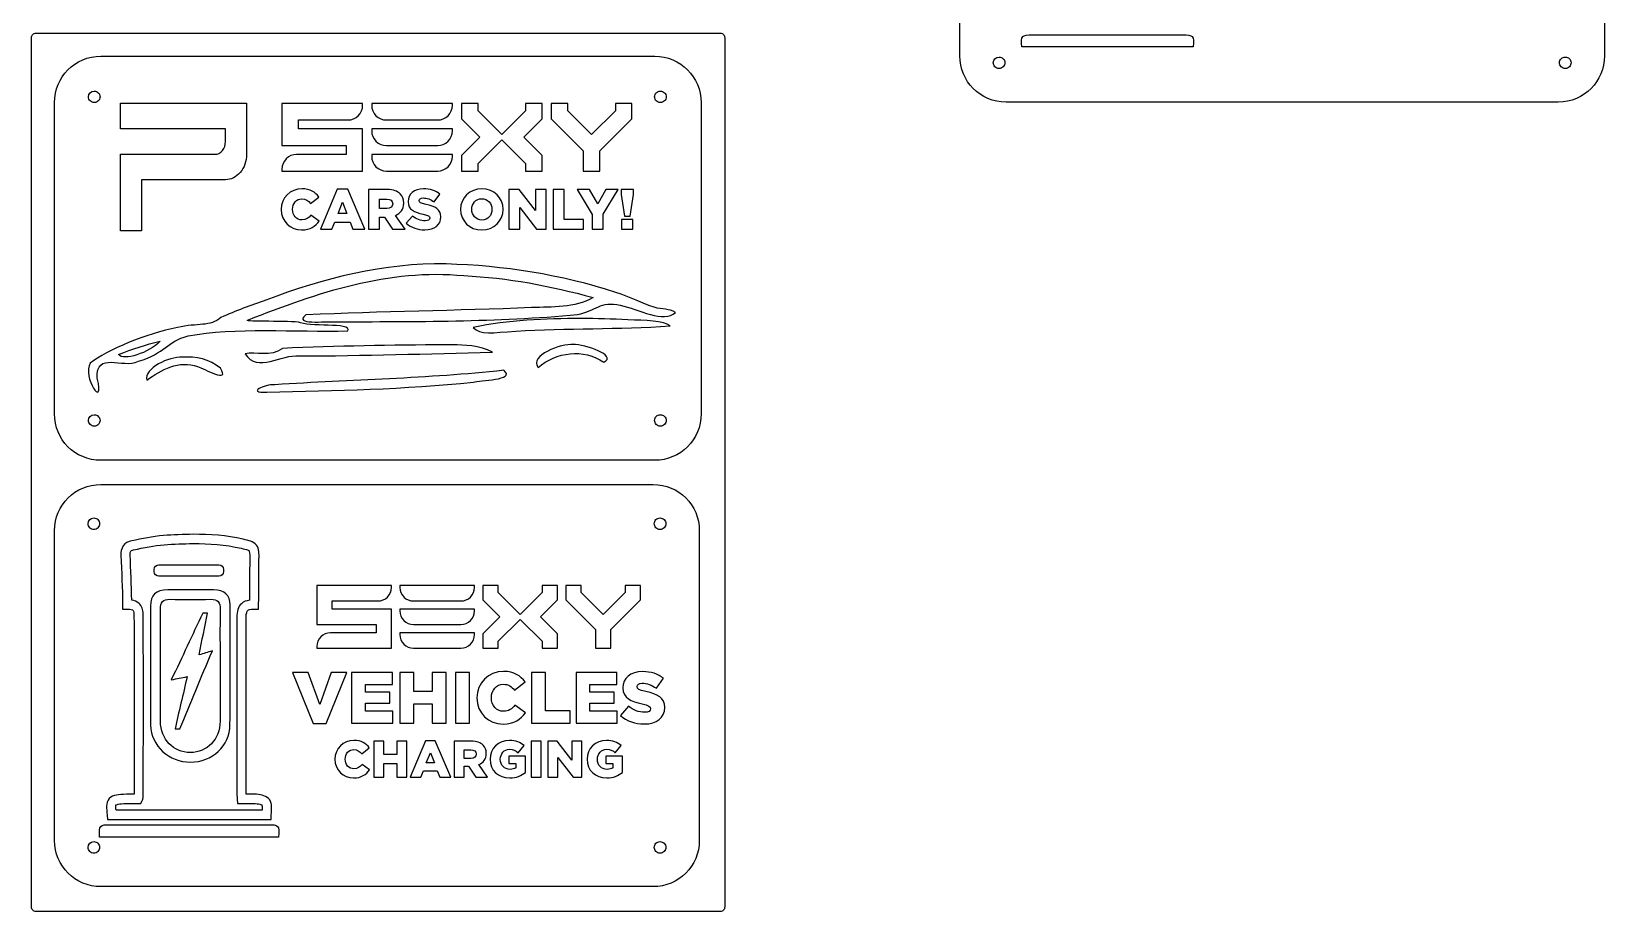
# Model space of a CAD drawing. Extents: x 0 to 681, y 0 to 715.
# Drawn here: x 0 to 681, y 0 to 381 of the extents above; entities that cross this region are included whole.
import ezdxf

# ---------------------------------------------------------------- set-up
doc = ezdxf.new("R2010")
doc.units = 0
doc.layers.add('Ebene_1', color=7, linetype='CONTINUOUS')

msp = doc.modelspace()

# ---------------------------------------------------------------- linework, layer by layer
at = {"layer": 'Ebene_1', "color": 7}
for points in [[(401.716, 370.1733), (401.716, 504.17333)], [(680.716, 504.17333), (680.716, 370.1733)], [(29.99998, 370.00015), (269.71063, 370.00015)], [(9.94051, 215.29618), (9.94051, 349.90873)], [(83.956718, 333.123144), (83.956718, 338.641586), (38.536612, 338.641586), (38.536612, 349.678472), (93.040736, 349.678472), (93.040736, 327.604701)], [(108.385588, 349.586755), (108.385588, 331.397143), (136.133051, 331.397143), (136.133051, 327.496351), (114.751772, 327.496351)], [(143.31465, 348.775322), (143.31465, 349.586755), (108.385588, 349.586755)], [(182.159618, 348.775336), (182.159618, 349.586769), (147.232469, 349.586755)], [(147.232469, 349.586755), (147.232469, 348.775322)], [(289.77011, 349.90873), (289.77011, 215.29618)], [(660.71596, 350.1733), (421.716, 350.1733)], [(108.385588, 321.163374), (108.385588, 320.351941), (109.201003, 320.351941), (143.31465, 320.351941), (143.31465, 338.541553), (115.567187, 338.541553), (115.567187, 342.440233), (136.948466, 342.440233)], [(149.067153, 344.282861), (149.071502, 344.278641), (149.075851, 344.274422)], [(153.596729, 342.440247), (175.795554, 342.440247)], [(147.232469, 338.541553), (147.232469, 337.73012)], [(182.159618, 337.730076), (182.159618, 338.541509), (147.232469, 338.541553)], [(38.536612, 294.494034), (38.536612, 327.604701), (79.4147, 327.604701)], [(147.232469, 327.496351), (147.232469, 326.684919)], [(182.159618, 326.684874), (182.159618, 327.496307), (147.232469, 327.496351)], [(149.067153, 333.237658), (149.071502, 333.233438), (149.075851, 333.231275)], [(153.596729, 331.397099), (175.795554, 331.397099)], [(149.067153, 322.192456), (149.071502, 322.190292), (149.075851, 322.186073)], [(153.596729, 320.351897), (175.795554, 320.351897)], [(83.956718, 316.567805), (47.620639, 316.567805), (47.620639, 294.494034), (38.536612, 294.494034)], [(120.80784, 306.32458), (124.38344, 309.09199)], [(153.98087, 312.32473), (145.87455, 312.32473), (145.87453, 295.18143)], [(150.62567, 304.09593), (150.62567, 308.21032), (153.73595, 308.21032)], [(161.08309, 306.42252), (161.08309, 306.47152)], [(162.9872, 307.13278), (162.9872, 307.08378)], [(167.78732, 307.52461), (167.78732, 307.57361)], [(174.30176, 306.98584), (176.67733, 310.34102)], [(108.07283, 303.75309), (108.07283, 303.70409)], [(112.97091, 303.75307), (112.97091, 303.80207)], [(124.50589, 298.70804), (120.93029, 301.25505)], [(145.87453, 295.18143), (150.62567, 295.18143), (150.62567, 300.37339), (152.65837, 300.37339), (152.70737, 300.37339), (156.16052, 295.18143), (161.64637, 295.18143), (157.55647, 301.15708)], [(153.76044, 304.09591), (150.62567, 304.09593)], [(156.30744, 306.17762), (156.30744, 306.12862)], [(164.82398, 300.88769), (162.17902, 297.72843)], [(172.34253, 300.05504), (172.34253, 300.00604)], [(177.14265, 300.47135), (177.14265, 300.52035)], [(185.65765, 303.75309), (185.65765, 303.70409)], [(190.53126, 303.75307), (190.53126, 303.80207)], [(199.27434, 303.75309), (199.27434, 303.70409)], [(204.12342, 303.75307), (204.12342, 303.80207)], [(269.71063, 195.20476), (29.99998, 195.20476)], [(30, 184.76233), (269, 184.76233)], [(10, 30.7623), (10, 164.76233)], [(289, 164.76233), (289, 30.7623)], [(69.988958, 163.17728), (69.988933, 163.17665)], [(55.15, 150.032), (81.150002, 150.032)], [(53.15, 147.032), (53.15, 148.032)], [(81.150002, 145.032), (55.15, 145.032)], [(83.150002, 148.032), (83.150002, 147.032)], [(123.517738, 140.975832), (123.517738, 124.163332), (149.164528, 124.163332), (149.164528, 120.557864), (129.401958, 120.557864)], [(155.802431, 140.225832), (155.802431, 140.975832), (123.517738, 140.975832)], [(191.706569, 140.225845), (191.706569, 140.975845), (159.423644, 140.975832)], [(159.423644, 140.975832), (159.423644, 140.225832)], [(39.435087, 132.75836), (39.459777, 130.78366), (41.434959, 130.78366)], [(96.30248, 130.78398), (98.29364, 130.77798), (98.30864, 132.76962)], [(123.517738, 114.704348), (123.517738, 113.954348), (124.27142, 113.954348), (155.802431, 113.954348), (155.802431, 130.766848), (130.155641, 130.766848), (130.155641, 134.370364), (149.918211, 134.370364)], [(159.423644, 130.766848), (159.423644, 130.016848)], [(191.706569, 130.016807), (191.706569, 130.766807), (159.423644, 130.766848)], [(161.11943, 136.073489), (161.12345, 136.069589), (161.127469, 136.065689)], [(165.306086, 134.370377), (185.824308, 134.370377)], [(48.353881, 128.65636), (48.353881, 128.69416), (48.351881, 128.73196)], [(88.844185, 127.36146), (88.842185, 127.31446), (88.842185, 127.26746)], [(161.11943, 125.864504), (161.12345, 125.860604), (161.127469, 125.858604)], [(165.306086, 124.163291), (185.824308, 124.163291)], [(159.423644, 120.557864), (159.423644, 119.807864)], [(191.706569, 119.807823), (191.706569, 120.557823), (159.423644, 120.557864)], [(161.11943, 115.65552), (161.12345, 115.65352), (161.127469, 115.64962)], [(165.306086, 113.954307), (185.824308, 113.954307)], [(209.05, 95.75845), (213.6217, 99.29678)], [(255.9462, 96.79173), (255.9462, 96.72913)], [(262.0834, 97.29276), (262.0834, 97.35536)], [(270.4126, 96.60385), (273.45, 100.89369)], [(192.7674, 92.47062), (192.7674, 92.40802)], [(199.0299, 92.47064), (199.0299, 92.53324)], [(213.7782, 86.02022), (209.2066, 89.27674)], [(258.2946, 88.80705), (254.9128, 84.76771)], [(267.9076, 87.74239), (267.9076, 87.67979)], [(274.0449, 88.27473), (274.0449, 88.33733)], [(142.9249, 68.25177), (146.1849, 70.77497)], [(190.3102, 73.72242), (182.9192, 73.72242), (182.9189, 58.09194)], [(187.2508, 66.21977), (187.2508, 69.97107), (190.0866, 69.97107)], [(192.4311, 68.11775), (192.4311, 68.07305)], [(196.7856, 68.34104), (196.7856, 68.38574)], [(210.6462, 68.69835), (213.1917, 71.75745)], [(252.6443, 68.69835), (255.1898, 71.75745)], [(131.3137, 65.9072), (131.3137, 65.8625)], [(135.7795, 65.90716), (135.7795, 65.95186)], [(146.2966, 61.30734), (143.0365, 63.62958)], [(182.9189, 58.09194), (187.2508, 58.09194), (187.2508, 62.82573), (189.1041, 62.82573), (189.1491, 62.82573), (192.2975, 58.09194), (197.2992, 58.09194), (193.5702, 63.54026)], [(190.1089, 66.21973), (187.2508, 66.21977)], [(198.4321, 65.9072), (198.4321, 65.8625)], [(202.8756, 65.84017), (202.8756, 65.88487)], [(213.7276, 60.19088), (213.7276, 67.22458), (206.5376, 67.22458), (206.5376, 64.05384), (209.619, 64.05384), (209.619, 62.15585)], [(240.4302, 65.9072), (240.4302, 65.8625)], [(244.8737, 65.84017), (244.8737, 65.88487)], [(255.7257, 60.19088), (255.7257, 67.22458), (248.5357, 67.22458), (248.5357, 64.05384), (251.6171, 64.05384), (251.6171, 62.15585)], [(44.384178, 50.78345), (41.170635, 50.78345), (41.102855, 50.77945)], [(46.059177, 46.7347), (47.266071, 46.7347), (47.828613, 47.80217)], [(88.871715, 51.85712), (88.871715, 51.85663)], [(89.051321, 48.6639), (89.163637, 46.7836), (94.04737, 46.7836), (94.14317, 46.7836), (96.81742, 46.7836)], [(97.31423, 50.76057), (97.16222, 50.78377), (94.14328, 50.78377), (94.04748, 50.78377), (92.934503, 50.78377)], [(32.706394, 41.71103), (32.854533, 39.87189), (103.65708, 39.87189), (103.76843, 41.75412)], [(99.80247, 43.87118), (36.596692, 43.87118)], [(41.104278, 46.7623), (41.104278, 46.7352), (43.10415, 46.7347)], [(269, 10.7623), (30, 10.7623)]]:
    msp.add_lwpolyline(points, dxfattribs=at)
at = {"layer": 'Ebene_1', "color": 1}
for points in [[(0, 1.916358), (0, 378.083641)], [(1.916359, 380), (298.083641, 380)], [(300, 378.083641), (300, 1.916359)], [(298.083641, 0), (1.916359, 0)]]:
    msp.add_lwpolyline(points, dxfattribs=at)
msp.add_lwpolyline([(1.916358, 380)], close=True, dxfattribs=at)
at = {"layer": 'Ebene_1', "color": 7}
for points in [[(29.99998, 370.00015)], [(428.508634, 374.115645)], [(186.079351, 349.586755), (186.079351, 342.915681), (191.867938, 337.155356), (194.065743, 334.968292), (186.079351, 327.020902), (186.079351, 320.351941), (186.894766, 320.351941), (193.258819, 320.351941), (193.258819, 323.587105), (203.542822, 333.820876), (213.826814, 323.587105), (213.826814, 320.351941), (214.642229, 320.351941), (221.006293, 320.351941), (221.006293, 327.020902), (213.01565, 334.972518), (214.939519, 336.918688), (214.979855, 336.918688), (221.006283, 342.915681), (221.006283, 349.586755), (213.826804, 349.586755), (213.826804, 346.349478), (203.542811, 336.115708), (193.258808, 346.349478), (193.258808, 349.586755)], [(224.926222, 349.586755), (224.926222, 342.915681), (238.798899, 329.110763), (238.798899, 320.351941), (239.614314, 320.351941), (245.978378, 320.351941), (245.978378, 329.110763), (259.853164, 342.915681), (259.853164, 349.586755), (252.673696, 349.586755), (252.673696, 346.349478), (242.389693, 336.115708), (232.105701, 346.349478), (232.105701, 349.586755)], [(125.03511, 295.18143), (130.03115, 295.18143), (131.25567, 298.24273), (137.86808, 298.24273), (139.11709, 295.18143), (144.2111, 295.18143), (136.91296, 312.44716), (132.33325, 312.44716)], [(132.65163, 301.94078), (134.58637, 306.81437), (136.49662, 301.94078)], [(206.57437, 295.18143), (211.27653, 295.18143), (211.27653, 304.58574), (218.59916, 295.18143), (222.76253, 295.18143), (222.76253, 312.32471), (218.06037, 312.32471), (218.06037, 303.26326), (211.00714, 312.32471), (206.57437, 312.32471)], [(225.80316, 295.18143), (238.85655, 295.18143), (238.85655, 299.34479), (230.5543, 299.34479), (230.5543, 312.32471), (225.80316, 312.32471)], [(242.61276, 295.18143), (247.38839, 295.18143), (247.38839, 301.67138), (253.90283, 312.32471), (248.58842, 312.32471), (245.03731, 306.07965), (241.51069, 312.32471), (236.09831, 312.32471), (242.61276, 301.59791)], [(256.58835, 300.76524), (259.03739, 300.76524), (260.45784, 310.24302), (260.45784, 312.32471), (255.16791, 312.32471), (255.16791, 310.24302)], [(116.91387, 294.83856)], [(170.21187, 294.88754)], [(194.86605, 294.83856)], [(194.91505, 299.12438)], [(255.38832, 295.18143), (260.23742, 295.18143), (260.23742, 299.34479), (255.38832, 299.34479)], [(179.39882, 280.14894)], [(237.72801, 256.57107)], [(55.6742, 246.69734)], [(179.38949, 245.17966)], [(234.41146, 245.31367)], [(65.25441, 239.78397)], [(204.40522, 234.14774)], [(30, 184.76233)], [(70.006756, 159.17687)], [(55.15, 150.032)], [(68.900964, 139.176841)], [(195.329551, 140.975832), (195.329551, 134.809817), (200.679903, 129.485598), (202.711318, 127.464114), (195.329551, 120.118411), (195.329551, 113.954348), (196.083234, 113.954348), (201.965484, 113.954348), (201.965484, 116.944582), (211.470918, 126.403567), (220.976342, 116.944582), (220.976342, 113.954348), (221.730024, 113.954348), (227.612285, 113.954348), (227.612285, 120.118411), (220.226588, 127.46802), (222.004807, 129.266848), (222.042089, 129.266848), (227.612275, 134.809817), (227.612275, 140.975832), (220.976332, 140.975832), (220.976332, 137.983645), (211.470908, 128.524661), (201.965474, 137.983645), (201.965474, 140.975832)], [(231.235448, 140.975832), (231.235448, 134.809817), (244.057868, 122.050051), (244.057868, 113.954348), (244.811551, 113.954348), (250.693811, 113.954348), (250.693811, 122.050051), (263.518181, 134.809817), (263.518181, 140.975832), (256.882248, 140.975832), (256.882248, 137.983645), (247.376815, 128.524661), (237.871391, 137.983645), (237.871391, 140.975832)], [(59.931963, 135.067005)], [(121.8872, 81.35463), (127.5235, 81.35463), (136.4163, 103.43008), (129.7467, 103.43008), (124.768, 89.55855), (119.7892, 103.43008), (112.9944, 103.43008)], [(138.5382, 81.51119), (156.3238, 81.51119), (156.3238, 86.67779), (144.5502, 86.67779), (144.5502, 90.1535), (155.0713, 90.1535), (155.0713, 94.94434), (144.5502, 94.94434), (144.5502, 98.26348), (156.1673, 98.26348), (156.1673, 103.43008), (138.5382, 103.43008)], [(159.4541, 81.51119), (165.5288, 81.51119), (165.5288, 89.84037), (173.3256, 89.84037), (173.3256, 81.51119), (179.4003, 81.51119), (179.4003, 103.43008), (173.3256, 103.43008), (173.3256, 95.22615), (165.5288, 95.22615), (165.5288, 103.43008), (159.4541, 103.43008)], [(183.4308, 81.51119), (189.5368, 81.51119), (189.5368, 103.43008), (183.4308, 103.43008)], [(216.3918, 81.51119), (233.0815, 81.51119), (233.0815, 86.83435), (222.4665, 86.83435), (222.4665, 103.43008), (216.3918, 103.43008)], [(235.6565, 81.51119), (253.4421, 81.51119), (253.4421, 86.67779), (241.6685, 86.67779), (241.6685, 90.1535), (252.1896, 90.1535), (252.1896, 94.94434), (241.6685, 94.94434), (241.6685, 98.26348), (253.2856, 98.26348), (253.2856, 103.43008), (235.6565, 103.43008)], [(62.149999, 79.031911)], [(204.0713, 81.07282)], [(265.1834, 81.13544)], [(148.1604, 58.09194), (152.4922, 58.09194), (152.4922, 64.03151), (158.0522, 64.03151), (158.0522, 58.09194), (162.3841, 58.09194), (162.3841, 73.72238), (158.0522, 73.72238), (158.0522, 67.87213), (152.4922, 67.87213), (152.4922, 73.72238), (148.1604, 73.72238)], [(163.9185, 58.09194), (168.4737, 58.09194), (169.5901, 60.88309), (175.619, 60.88309), (176.7578, 58.09194), (181.4023, 58.09194), (174.7482, 73.83403), (170.5726, 73.83403)], [(170.8629, 64.2548), (172.6269, 68.69831), (174.3686, 64.2548)], [(216.2404, 58.09194), (220.5945, 58.09194), (220.5945, 73.72238), (216.2404, 73.72238)], [(223.4342, 58.09194), (227.7214, 58.09194), (227.7214, 66.66635), (234.3978, 58.09194), (238.1938, 58.09194), (238.1938, 73.72238), (233.9066, 73.72238), (233.9066, 65.46058), (227.4758, 73.72238), (223.4342, 73.72238)], [(139.3745, 57.77933)], [(206.9395, 57.77933)], [(248.9376, 57.77933)], [(29.478716, 32.234877)]]:
    msp.add_lwpolyline(points, close=True, dxfattribs=at)
at = {"layer": 'Ebene_1', "color": 1}
for points in [[(0, 378.083641), (0, 378.591891), (0.201901, 379.079325), (0.561288, 379.438712)], [(0.561288, 379.438712), (0.920675, 379.798099), (1.408109, 380), (1.916358, 380)], [(298.083641, 380), (298.591891, 380), (299.079325, 379.798099), (299.438712, 379.438712)], [(299.438712, 379.438712), (299.798099, 379.079325), (300, 378.591891), (300, 378.083641)], [(0.561288, 0.561288), (0.201901, 0.920675), (0, 1.408109), (0, 1.916358)], [(1.916359, 0), (1.408109, 0), (0.920675, 0.201901), (0.561288, 0.561288)], [(299.438712, 0.561288), (299.079325, 0.201901), (298.591891, 0), (298.083641, 0)], [(300, 1.916359), (300, 1.408109), (299.798099, 0.920675), (299.438712, 0.561288)]]:
    msp.add_open_spline(points, degree=3, dxfattribs=at)
at = {"layer": 'Ebene_1', "color": 7}
for points in [[(428.508634, 374.115645), (428.223869, 378.94497), (428.483088, 379.22047), (433.265125, 379.221657)], [(433.265125, 379.221657), (454.880769, 379.226645), (476.496411, 379.22712), (498.112053, 379.22142)], [(498.112053, 379.22142), (502.878914, 379.220233), (503.071619, 379.001258), (502.73476, 374.115882)], [(9.94051, 349.90873), (9.94051, 361.03937), (18.88704, 370.00015), (29.99998, 370.00015)], [(269.71063, 370.00015), (280.82357, 370.00015), (289.77011, 361.03937), (289.77011, 349.90873)], [(421.716, 350.1733), (410.636, 350.1733), (401.716, 359.0933), (401.716, 370.1733)], [(416.215996, 367.169996), (416.215996, 368.550708), (417.335284, 369.669996), (418.715996, 369.669996)], [(418.715996, 369.669996), (419.379037, 369.669996), (420.014922, 369.406604), (420.483763, 368.937763)], [(420.483763, 368.937763), (420.952604, 368.468922), (421.215996, 367.833037), (421.215996, 367.169996)], [(502.73476, 374.115882), (478.085873, 374.115645), (453.422308, 374.115645), (428.508634, 374.115645)], [(680.716, 370.1733), (680.716, 359.0933), (671.796, 350.1733), (660.71596, 350.1733)], [(661.216, 367.169996), (661.216, 367.833037), (661.479392, 368.468922), (661.948233, 368.937763)], [(661.948233, 368.937763), (662.417074, 369.406604), (663.052959, 369.669996), (663.716, 369.669996)], [(663.716, 369.669996), (664.379041, 369.669996), (665.014926, 369.406604), (665.483767, 368.937763)], [(665.483767, 368.937763), (665.952608, 368.468922), (666.216, 367.833037), (666.216, 367.169996)], [(416.948229, 365.402229), (416.479388, 365.87107), (416.215996, 366.506955), (416.215996, 367.169996)], [(418.715996, 364.669996), (418.052955, 364.669996), (417.41707, 364.933388), (416.948229, 365.402229)], [(420.483763, 365.402229), (420.014922, 364.933388), (419.379037, 364.669996), (418.715996, 364.669996)], [(421.215996, 367.169996), (421.215996, 366.506955), (420.952604, 365.87107), (420.483763, 365.402229)], [(661.948233, 365.402229), (661.479392, 365.87107), (661.216, 366.506955), (661.216, 367.169996)], [(663.716, 364.669996), (663.052959, 364.669996), (662.417074, 364.933388), (661.948233, 365.402229)], [(665.483767, 365.402229), (665.014926, 364.933388), (664.379041, 364.669996), (663.716, 364.669996)], [(666.216, 367.169996), (666.216, 366.506955), (665.952608, 365.87107), (665.483767, 365.402229)], [(24.658996, 352.441), (24.658996, 353.821712), (25.778284, 354.941), (27.158996, 354.941)], [(27.158996, 354.941), (27.822037, 354.941), (28.457922, 354.677608), (28.926763, 354.208767)], [(28.926763, 354.208767), (29.395604, 353.739926), (29.658996, 353.104041), (29.658996, 352.441)], [(269.659, 352.441), (269.659, 353.104041), (269.922392, 353.739926), (270.391233, 354.208767)], [(270.391233, 354.208767), (270.860074, 354.677608), (271.495959, 354.941), (272.159, 354.941)], [(272.159, 354.941), (272.822041, 354.941), (273.457926, 354.677608), (273.926767, 354.208767)], [(273.926767, 354.208767), (274.395608, 353.739926), (274.659, 353.104041), (274.659, 352.441)], [(25.391229, 350.673233), (24.922388, 351.142074), (24.658996, 351.777959), (24.658996, 352.441)], [(27.158996, 349.941), (26.495955, 349.941), (25.86007, 350.204392), (25.391229, 350.673233)], [(28.926763, 350.673233), (28.457922, 350.204392), (27.822037, 349.941), (27.158996, 349.941)], [(29.658996, 352.441), (29.658996, 351.777959), (29.395604, 351.142074), (28.926763, 350.673233)], [(141.420506, 344.268069), (142.660905, 345.469921), (143.31465, 347.031817), (143.31465, 348.775322)], [(147.232469, 348.775322), (147.232469, 347.062093), (147.865536, 345.510926), (149.067153, 344.282861)], [(180.265475, 344.268083), (181.505862, 345.469935), (182.159618, 347.031833), (182.159618, 348.775336)], [(270.391233, 350.673233), (269.922392, 351.142074), (269.659, 351.777959), (269.659, 352.441)], [(272.159, 349.941), (271.495959, 349.941), (270.860074, 350.204392), (270.391233, 350.673233)], [(273.926767, 350.673233), (273.457926, 350.204392), (272.822041, 349.941), (272.159, 349.941)], [(274.659, 352.441), (274.659, 351.777959), (274.395608, 351.142074), (273.926767, 350.673233)], [(136.948466, 342.440233), (138.644856, 342.440233), (140.18898, 343.074802), (141.420506, 344.268069)], [(149.075851, 344.274422), (150.285535, 343.070649), (151.849708, 342.440247), (153.596729, 342.440247)], [(175.795554, 342.440247), (177.491944, 342.440247), (179.033937, 343.074817), (180.265475, 344.268083)], [(147.232469, 337.73012), (147.232469, 336.016891), (147.865536, 334.465724), (149.067153, 333.237658)], [(180.265475, 333.222822), (181.505862, 334.424674), (182.159618, 335.986572), (182.159618, 337.730076)], [(79.4147, 327.604701), (80.644832, 327.604701), (81.709368, 328.122054), (82.608308, 329.15676)], [(82.608308, 329.15676), (83.507248, 330.248953), (83.956718, 331.571081), (83.956718, 333.123144)], [(93.040736, 327.604701), (93.040736, 324.500575), (92.141796, 321.885063), (90.343916, 319.758164)], [(114.751772, 327.496351), (113.025006, 327.496351), (111.461137, 326.846259), (110.228763, 325.619913)], [(149.075851, 333.231275), (150.285535, 332.0275), (151.849708, 331.397099), (153.596729, 331.397099)], [(175.795554, 331.397099), (177.491944, 331.397099), (179.033937, 332.029556), (180.265475, 333.222822)], [(110.228763, 325.619913), (109.021677, 324.418723), (108.385588, 322.876605), (108.385588, 321.163374)], [(147.232469, 326.684919), (147.232469, 324.971688), (147.865536, 323.420522), (149.067153, 322.192456)], [(149.075851, 322.186073), (150.285535, 320.982299), (151.849708, 320.351897), (153.596729, 320.351897)], [(175.795554, 320.351897), (177.491944, 320.351897), (179.033937, 320.984354), (180.265475, 322.17762)], [(180.265475, 322.17762), (181.505862, 323.379472), (182.159618, 324.94137), (182.159618, 326.684874)], [(90.343916, 319.758164), (88.546036, 317.631258), (86.41697, 316.567805), (83.956718, 316.567805)], [(117.10979, 312.66759), (111.91782, 312.66759), (108.07283, 308.74913), (108.07283, 303.75309)], [(112.97091, 303.80207), (112.97091, 306.30009), (114.66075, 308.33279), (117.06081, 308.33279)], [(117.06081, 308.33279), (118.70167, 308.33279), (119.82822, 307.5491), (120.80784, 306.32458)], [(124.38344, 309.09199), (122.86503, 311.19817), (120.61192, 312.66759), (117.10979, 312.66759)], [(153.73595, 308.21032), (155.32782, 308.21032), (156.30744, 307.52459), (156.30744, 306.17762)], [(159.56468, 310.46346), (158.41363, 311.639), (156.60134, 312.32473), (153.98087, 312.32473)], [(157.55647, 301.15708), (159.68713, 302.06323), (161.08309, 303.80205), (161.08309, 306.42252)], [(161.08309, 306.47152), (161.08309, 308.16136), (160.56879, 309.48384), (159.56468, 310.46346)], [(169.6241, 312.61863), (165.50971, 312.61863), (162.9872, 310.31653), (162.9872, 307.13278)], [(162.9872, 307.08378), (162.9872, 303.55716), (165.8036, 302.52857), (169.45266, 301.69589)], [(167.78732, 307.57361), (167.78732, 308.18587), (168.3506, 308.67568), (169.50165, 308.67568)], [(170.75066, 305.85926), (168.37509, 306.39805), (167.78732, 306.74092), (167.78732, 307.52461)], [(169.50165, 308.67568), (171.02005, 308.67568), (172.73438, 308.08791), (174.30176, 306.98584)], [(176.67733, 310.34102), (174.81606, 311.83494), (172.53846, 312.61863), (169.6241, 312.61863)], [(194.91503, 312.66759), (189.6251, 312.66759), (185.65765, 308.67566), (185.65765, 303.75309)], [(190.53126, 303.80207), (190.53126, 306.2756), (192.27008, 308.38177), (194.86607, 308.38177)], [(194.86607, 308.38177), (197.48654, 308.38177), (199.27434, 306.22662), (199.27434, 303.75309)], [(204.12342, 303.80207), (204.12342, 308.72464), (200.20495, 312.66759), (194.91503, 312.66759)], [(108.07283, 303.70409), (108.07283, 298.58559), (112.01579, 294.83856), (116.91387, 294.83856)], [(117.06081, 299.17336), (114.66075, 299.17336), (112.97091, 301.18157), (112.97091, 303.75307)], [(120.93029, 301.25505), (119.90169, 300.00604), (118.84861, 299.17336), (117.06081, 299.17336)], [(156.30744, 306.12862), (156.30744, 304.87961), (155.3768, 304.09591), (153.76044, 304.09591)], [(170.3833, 298.8305), (168.39958, 298.8305), (166.51382, 299.54072), (164.82398, 300.88769)], [(169.45266, 301.69589), (171.77925, 301.1571), (172.34253, 300.76526), (172.34253, 300.05504)], [(170.21187, 294.88754), (174.37524, 294.88754), (177.14265, 296.96923), (177.14265, 300.47135)], [(172.34253, 300.00604), (172.34253, 299.27132), (171.6568, 298.8305), (170.3833, 298.8305)], [(177.14265, 300.52035), (177.14265, 303.7286), (174.69361, 305.0021), (170.75066, 305.85926)], [(185.65765, 303.70409), (185.65765, 298.78152), (189.57612, 294.83856), (194.86605, 294.83856)], [(194.91505, 299.12438), (192.31906, 299.12438), (190.53126, 301.27954), (190.53126, 303.75307)], [(194.86605, 294.83856), (200.15597, 294.83856), (204.12342, 298.8305), (204.12342, 303.75307)], [(199.27434, 303.70409), (199.27434, 301.23056), (197.53552, 299.12438), (194.91505, 299.12438)], [(116.91387, 294.83856), (120.70988, 294.83856), (122.88952, 296.47942), (124.50589, 298.70804)], [(162.17902, 297.72843), (164.28519, 295.84267), (167.17506, 294.88754), (170.21187, 294.88754)], [(179.39882, 280.14894), (152.59992, 280.62359), (126.35649, 273.94805), (101.45241, 264.53633)], [(252.91817, 267.82969), (229.27056, 275.54203), (204.22226, 279.44275), (179.39882, 280.14894)], [(93.96011, 255.97744), (123.44024, 267.7235), (154.87749, 278.34217), (187.09146, 275.083)], [(187.09146, 275.083), (206.04163, 274.15211), (224.80655, 270.71798), (243.05496, 265.59254)], [(243.05496, 265.59254), (234.93073, 260.98065), (225.44348, 261.65652), (216.37884, 261.26077)], [(269.52345, 261.42741), (264.6161, 262.99128), (258.96192, 265.70145), (252.91817, 267.82969)], [(101.45241, 264.53633), (94.92977, 262.13165), (88.32087, 259.91639), (82.01759, 256.96335)], [(216.37884, 261.26077), (183.86094, 259.87236), (151.29535, 259.66429), (118.79054, 258.08404)], [(236.33871, 258.2531), (244.29051, 259.90428), (246.22816, 264.19903), (254.81759, 262.34296)], [(254.81759, 262.34296), (262.56816, 260.4517), (273.82652, 254.51239), (278.67421, 259.16074)], [(278.67421, 259.16074), (275.95156, 260.88749), (272.98776, 260.32341), (269.52345, 261.42741)], [(63.14332, 252.68528), (49.84776, 250.08771), (32.66176, 242.94863), (25.46161, 237.25147)], [(82.01759, 256.96335), (77.28758, 252.88324), (71.97498, 254.63636), (63.14332, 252.68528)], [(67.80608, 249.0296), (87.91277, 252.88324), (113.91889, 250.62999), (136.97038, 251.18655)], [(115.53826, 255.00829), (109.01657, 255.56553), (89.83072, 255.03869), (93.96011, 255.97744)], [(118.79054, 258.08404), (112.68909, 253.66359), (127.7453, 255.41229), (130.94578, 255.10916)], [(136.97038, 251.18655), (138.69987, 255.02118), (119.4922, 252.68392), (115.53826, 255.00829)], [(130.94578, 255.10916), (166.0881, 255.2622), (201.31501, 255.01506), (236.33871, 258.2531)], [(237.72801, 256.57107), (222.381, 256.44912), (206.213, 255.8486), (191.20919, 252.69807)], [(191.20919, 252.69807), (194.16472, 249.32375), (199.47732, 250.38628), (209.55179, 251.11815)], [(209.55179, 251.11815), (231.78685, 252.43917), (254.09146, 251.78813), (276.31721, 253.32794)], [(258.13374, 255.98397), (251.13871, 256.34704), (244.73297, 256.55204), (237.72801, 256.57107)], [(276.31721, 253.32794), (273.85368, 255.69888), (265.35352, 255.69888), (258.13374, 255.98397)], [(55.6742, 246.69734), (50.94748, 241.69139), (39.64258, 238.01579), (37.73146, 240.96027)], [(37.73146, 240.96027), (43.5314, 243.38845), (49.57002, 245.21198), (55.6742, 246.69734)], [(46.3, 238.06682), (58.1472, 241.54363), (58.16223, 246.50813), (67.80608, 249.0296)], [(179.38949, 245.1797), (155.79082, 244.98548), (132.17098, 244.67049), (108.59988, 243.60818)], [(182.57742, 245.15976), (181.51479, 245.16876), (180.45215, 245.17546), (179.38949, 245.17966)], [(199.43338, 241.9462), (194.16472, 245.07369), (186.72708, 245.07369), (182.57742, 245.15976)], [(234.41146, 245.31367), (229.25307, 245.71376), (215.23587, 240.52431), (219.21961, 235.39778)], [(247.67613, 237.59966), (253.7317, 240.76297), (239.46919, 245.22639), (234.41146, 245.31367)], [(28.48935, 230.71186), (27.80608, 242.63742), (39.31303, 234.67496), (46.3, 238.06682)], [(65.25441, 239.78397), (59.62061, 240.1458), (48.55919, 235.0249), (49.93692, 229.85814)], [(49.93692, 229.85814), (56.01437, 234.36189), (64.04727, 238.67504), (71.89089, 235.75351)], [(81.73312, 235.07222), (77.08031, 238.85586), (71.16505, 240.26765), (65.25441, 239.78397)], [(108.59988, 243.60818), (103.63614, 239.5332), (96.91789, 242.44552), (92.4549, 241.27565)], [(92.4549, 241.27565), (97.75318, 232.88961), (108.24939, 241.24565), (115.82153, 240.34556)], [(115.82153, 240.34556), (143.70018, 240.41566), (171.5646, 241.31415), (199.43338, 241.9462)], [(219.21961, 235.39778), (227.11238, 241.94765), (238.93391, 243.84012), (247.67613, 237.59966)], [(25.46161, 237.25147), (21.6527, 231.46425), (31.9008, 216.36584), (28.48935, 230.71186)], [(71.89089, 235.75351), (74.74383, 234.78556), (86.27786, 228.19445), (81.73312, 235.07222)], [(204.40522, 234.14774), (171.49352, 230.55894), (138.36168, 229.99727), (105.34769, 227.92251)], [(191.24244, 228.96083), (193.61923, 229.9857), (209.90956, 229.67214), (204.40522, 234.14774)], [(105.34769, 227.92251), (100.663, 228.07337), (92.8758, 224.26925), (101.82966, 224.70228)], [(101.82966, 224.70228), (131.65271, 225.37217), (161.54774, 225.93974), (191.24244, 228.96083)], [(29.99998, 195.20476), (18.88704, 195.20476), (9.94051, 204.16554), (9.94051, 215.29618)], [(24.658996, 212.440996), (24.658996, 213.821708), (25.778284, 214.940996), (27.158996, 214.940996)], [(25.391229, 210.673229), (24.922388, 211.14207), (24.658996, 211.777955), (24.658996, 212.440996)], [(27.158996, 214.940996), (27.822037, 214.940996), (28.457922, 214.677604), (28.926763, 214.208763)], [(28.926763, 214.208763), (29.395604, 213.739922), (29.658996, 213.104037), (29.658996, 212.440996)], [(29.658996, 212.440996), (29.658996, 211.777955), (29.395604, 211.14207), (28.926763, 210.673229)], [(269.659, 212.440996), (269.659, 213.104037), (269.922392, 213.739922), (270.391233, 214.208763)], [(270.391233, 210.673229), (269.922392, 211.14207), (269.659, 211.777955), (269.659, 212.440996)], [(289.77011, 215.29618), (289.77011, 204.16554), (280.82357, 195.20476), (269.71063, 195.20476)], [(270.391233, 214.208763), (270.860074, 214.677604), (271.495959, 214.940996), (272.159, 214.940996)], [(272.159, 214.940996), (272.822041, 214.940996), (273.457926, 214.677604), (273.926767, 214.208763)], [(273.926767, 214.208763), (274.395608, 213.739922), (274.659, 213.104037), (274.659, 212.440996)], [(274.659, 212.440996), (274.659, 211.777955), (274.395608, 211.14207), (273.926767, 210.673229)], [(27.158996, 209.940996), (26.495955, 209.940996), (25.86007, 210.204388), (25.391229, 210.673229)], [(28.926763, 210.673229), (28.457922, 210.204388), (27.822037, 209.940996), (27.158996, 209.940996)], [(272.159, 209.940996), (271.495959, 209.940996), (270.860074, 210.204388), (270.391233, 210.673229)], [(273.926767, 210.673229), (273.457926, 210.204388), (272.822041, 209.940996), (272.159, 209.940996)], [(10, 164.76233), (10, 175.84233), (18.92, 184.76233), (30, 184.76233)], [(269, 184.76233), (280.08, 184.76233), (289, 175.84233), (289, 164.76233)], [(24.499996, 167.759), (24.499996, 169.139712), (25.619284, 170.259), (26.999996, 170.259)], [(26.999996, 170.259), (27.663037, 170.259), (28.298922, 169.995608), (28.767763, 169.526767)], [(270.232233, 169.526767), (270.701074, 169.995608), (271.336959, 170.259), (272, 170.259)], [(272, 170.259), (272.663041, 170.259), (273.298926, 169.995608), (273.767767, 169.526767)], [(25.232229, 165.991233), (24.763388, 166.460074), (24.499996, 167.095959), (24.499996, 167.759)], [(26.999996, 165.259), (26.336955, 165.259), (25.70107, 165.522392), (25.232229, 165.991233)], [(28.767763, 165.991233), (28.298922, 165.522392), (27.663037, 165.259), (26.999996, 165.259)], [(28.767763, 169.526767), (29.236604, 169.057926), (29.499996, 168.422041), (29.499996, 167.759)], [(29.499996, 167.759), (29.499996, 167.095959), (29.236604, 166.460074), (28.767763, 165.991233)], [(269.5, 167.759), (269.5, 168.422041), (269.763392, 169.057926), (270.232233, 169.526767)], [(270.232233, 165.991233), (269.763392, 166.460074), (269.5, 167.095959), (269.5, 167.759)], [(272, 165.259), (271.336959, 165.259), (270.701074, 165.522392), (270.232233, 165.991233)], [(273.767767, 165.991233), (273.298926, 165.522392), (272.663041, 165.259), (272, 165.259)], [(273.767767, 169.526767), (274.236608, 169.057926), (274.5, 168.422041), (274.5, 167.759)], [(274.5, 167.759), (274.5, 167.095959), (274.236608, 166.460074), (273.767767, 165.991233)], [(39.726526, 158.19319), (38.880286, 156.9972), (38.635352, 155.54394), (38.702626, 154.05015)], [(43.426603, 160.39397), (41.947091, 160.11436), (40.572763, 159.38918), (39.726526, 158.19319)], [(57.108131, 162.64607), (52.372276, 162.32015), (47.829234, 161.22602), (43.426603, 160.39397)], [(44.169141, 156.46342), (48.69812, 157.31934), (53.092594, 158.36025), (57.382533, 158.65548)], [(69.988933, 163.17665), (65.679938, 163.15705), (61.383198, 162.94026), (57.108131, 162.64607)], [(57.382533, 158.65548), (61.608648, 158.94631), (65.820038, 159.15779), (70.006756, 159.17687)], [(91.574604, 161.0588), (84.388566, 162.69443), (77.170722, 163.21003), (69.988958, 163.17728)], [(70.006853, 159.17691), (76.984609, 159.20871), (83.888783, 158.70544), (90.686722, 157.15816)], [(90.686722, 157.15816), (91.990597, 156.86138), (92.93475, 156.62269), (93.49942, 156.41456)], [(94.88304, 160.16852), (93.94954, 160.51259), (92.906041, 160.75575), (91.574604, 161.0588)], [(97.36897, 158.48185), (96.72312, 159.32298), (95.81653, 159.82445), (94.88304, 160.16852)], [(98.4529, 152.29972), (98.4723, 154.9808), (98.66065, 156.79963), (97.36897, 158.48185)], [(38.702626, 154.05015), (39.023124, 146.93461), (39.345722, 139.8348), (39.435087, 132.75836)], [(42.698406, 154.22972), (42.655876, 155.17419), (42.827765, 155.65116), (42.991778, 155.88297)], [(43.386331, 134.64685), (43.268436, 141.19383), (42.991404, 147.72479), (42.698406, 154.22972)], [(42.991778, 155.88297), (43.155793, 156.11477), (43.384898, 156.31521), (44.169141, 156.46342)], [(53.15, 148.032), (53.15, 149.14), (54.042, 150.032), (55.15, 150.032)], [(81.150002, 150.032), (82.258002, 150.032), (83.150002, 149.14), (83.150002, 148.032)], [(93.49942, 156.41456), (94.06409, 156.20643), (94.16571, 156.08534), (94.19654, 156.04518)], [(94.19654, 156.04518), (94.25824, 155.96488), (94.47238, 154.98612), (94.45312, 152.32816)], [(94.45312, 152.32816), (94.41062, 146.43657), (94.36572, 140.54453), (94.32193, 134.65221)], [(98.30864, 132.76962), (98.35674, 139.27932), (98.40594, 145.7892), (98.4529, 152.29972)], [(55.15, 145.032), (54.042, 145.032), (53.15, 145.924), (53.15, 147.032)], [(83.150002, 147.032), (83.150002, 145.924), (82.258002, 145.032), (81.150002, 145.032)], [(58.97337, 139.141702), (53.759724, 139.108171), (51.53805, 137.013259), (51.516463, 132.098204)], [(68.900927, 139.176841), (65.591675, 139.176312), (62.282452, 139.162951), (58.97337, 139.141702)], [(78.828523, 139.136016), (75.519576, 139.165205), (72.210213, 139.177362), (68.900964, 139.176841)], [(85.937649, 132.518851), (85.926589, 136.985472), (83.614795, 139.093783), (78.828523, 139.136016)], [(154.051687, 136.059817), (155.198179, 137.170678), (155.802431, 138.614325), (155.802431, 140.225832)], [(159.423644, 140.225832), (159.423644, 138.642309), (160.008783, 137.208579), (161.11943, 136.073489)], [(189.955825, 136.05983), (191.102307, 137.170691), (191.706569, 138.61434), (191.706569, 140.225845)], [(41.434959, 130.78366), (43.044247, 130.78365), (43.720425, 130.49931), (43.901033, 130.34506)], [(46.499179, 133.3867), (45.618905, 134.13852), (44.563494, 134.4836), (43.386331, 134.64685)], [(43.901033, 130.34506), (44.080711, 130.1916), (44.297373, 129.8485), (44.353678, 128.57562)], [(48.351881, 128.73196), (48.276101, 130.51091), (47.842214, 132.23966), (46.499179, 133.3867)], [(51.516463, 132.098204), (51.47845, 123.519963), (51.505959, 114.941847), (51.508208, 106.363872)], [(55.787512, 130.718949), (55.780289, 132.243431), (56.038236, 133.344616), (56.671696, 134.051564)], [(55.83764, 82.281103), (55.791536, 98.426478), (55.86386, 114.572463), (55.787512, 130.718949)], [(56.671696, 134.051564), (57.305156, 134.758512), (58.331578, 135.100441), (59.931963, 135.067005)], [(59.931968, 135.067016), (65.781125, 134.944781), (71.636599, 134.94626), (77.485932, 135.066487)], [(77.485932, 135.066487), (79.083486, 135.099314), (80.118965, 134.757977), (80.758084, 134.051564)], [(80.758084, 134.051564), (81.397199, 133.34515), (81.658043, 132.24569), (81.638649, 130.7205)], [(81.638649, 130.7205), (81.534771, 122.530012), (81.603489, 114.338174), (81.602994, 106.148898)], [(85.905092, 80.687915), (86.040448, 97.964199), (85.980789, 115.241805), (85.937649, 132.518851)], [(90.864876, 133.18148), (89.410713, 131.81537), (88.956587, 129.82915), (88.844185, 127.36146)], [(94.32193, 134.65221), (93.027993, 134.48155), (91.835829, 134.09364), (90.864876, 133.18148)], [(92.842033, 127.20155), (92.937263, 129.22815), (93.32251, 130.00245), (93.60355, 130.26647)], [(93.60355, 130.26647), (93.88576, 130.53159), (94.59081, 130.78921), (96.30248, 130.78398)], [(149.918211, 134.370364), (151.486172, 134.370364), (152.913395, 134.956891), (154.051687, 136.059817)], [(159.423644, 130.016848), (159.423644, 128.433325), (160.008783, 126.999595), (161.11943, 125.864504)], [(161.127469, 136.065689), (162.245572, 134.953052), (163.691326, 134.370377), (165.306086, 134.370377)], [(185.824308, 134.370377), (187.392269, 134.370377), (188.817523, 134.956905), (189.955825, 136.05983)], [(189.955825, 125.850791), (191.102307, 126.961653), (191.706569, 128.405301), (191.706569, 130.016807)], [(44.353678, 128.57562), (44.475936, 102.65078), (44.415488, 76.71968), (44.384178, 50.78345)], [(48.382921, 49.3615), (48.413651, 75.78765), (48.478841, 102.21936), (48.353881, 128.65636)], [(74.149995, 129.031904), (69.485405, 119.679424), (65.412166, 110.132362), (60.475915, 100.235073)], [(72.602759, 111.004355), (73.610582, 117.213398), (75.220747, 123.306447), (76.149996, 129.031904)], [(76.149996, 129.031904), (75.149996, 129.031904), (75.149996, 129.031904), (74.149995, 129.031904)], [(88.842185, 127.26746), (88.878105, 102.13289), (88.862035, 76.99607), (88.871715, 51.85712)], [(92.871563, 51.85899), (92.861863, 76.97116), (92.877863, 102.0855), (92.842033, 127.20155)], [(161.127469, 125.858604), (162.245572, 124.745966), (163.691326, 124.163291), (165.306086, 124.163291)], [(185.824308, 124.163291), (187.392269, 124.163291), (188.817523, 124.747866), (189.955825, 125.850791)], [(125.221372, 118.823489), (124.105671, 117.713239), (123.517738, 116.287873), (123.517738, 114.704348)], [(129.401958, 120.557864), (127.80592, 120.557864), (126.360447, 119.95699), (125.221372, 118.823489)], [(159.423644, 119.807864), (159.423644, 118.22434), (160.008783, 116.790611), (161.11943, 115.65552)], [(189.955825, 115.641807), (191.102307, 116.752669), (191.706569, 118.196317), (191.706569, 119.807823)], [(64.149998, 79.031911), (69.012633, 89.9281), (73.233082, 101.29123), (78.347797, 112.751562)], [(78.347797, 112.751562), (76.109319, 112.070922), (74.535866, 111.592293), (72.602759, 111.004355)], [(161.127469, 115.64962), (162.245572, 114.536982), (163.691326, 113.954307), (165.306086, 113.954307)], [(185.824308, 113.954307), (187.392269, 113.954307), (188.817523, 114.538882), (189.955825, 115.641807)], [(51.508208, 106.363872), (51.508208, 98.027249), (51.508229, 89.691155), (51.508737, 81.354532)], [(81.602994, 106.148898), (81.602465, 98.192455), (81.64387, 90.236911), (81.590585, 82.282135)], [(204.3218, 103.86844), (197.6835, 103.86844), (192.7674, 98.85841), (192.7674, 92.47062)], [(213.6217, 99.29678), (211.6803, 101.98968), (208.7995, 103.86844), (204.3218, 103.86844)], [(264.4319, 103.80577), (259.1714, 103.80577), (255.9462, 100.86238), (255.9462, 96.79173)], [(273.45, 100.89369), (271.0702, 102.80377), (268.1581, 103.80577), (264.4319, 103.80577)], [(60.475915, 100.235073), (63.031909, 100.751378), (64.984349, 101.145732), (67.329162, 101.619404)], [(67.329162, 101.619404), (65.74505, 93.935558), (63.608691, 86.10799), (62.149999, 79.031911)], [(199.0299, 92.53324), (199.0299, 95.72714), (201.1905, 98.32609), (204.2592, 98.32609)], [(204.2592, 98.32609), (206.3571, 98.32609), (207.7975, 97.32408), (209.05, 95.75845)], [(255.9462, 96.72913), (255.9462, 92.2201), (259.5471, 90.90497), (264.2127, 89.84034)], [(262.0834, 97.35536), (262.0834, 98.13817), (262.8036, 98.76443), (264.2753, 98.76443)], [(265.8723, 95.1635), (262.835, 95.85238), (262.0834, 96.29075), (262.0834, 97.29276)], [(264.2753, 98.76443), (266.2167, 98.76443), (268.4086, 98.01292), (270.4126, 96.60385)], [(192.7674, 92.40802), (192.7674, 85.86367), (197.8087, 81.07282), (204.0713, 81.07282)], [(204.2592, 86.61516), (201.1905, 86.61516), (199.0299, 89.1828), (199.0299, 92.47064)], [(209.2066, 89.27674), (207.8914, 87.67979), (206.545, 86.61516), (204.2592, 86.61516)], [(265.4026, 86.17678), (262.8663, 86.17678), (260.4552, 87.08485), (258.2946, 88.80705)], [(264.2127, 89.84034), (267.1874, 89.15146), (267.9076, 88.65046), (267.9076, 87.74239)], [(274.0449, 88.33733), (274.0449, 92.43929), (270.9136, 94.06755), (265.8723, 95.1635)], [(68.710236, 68.788387), (61.377837, 68.788387), (55.860026, 74.492697), (55.83764, 82.281103)], [(81.590585, 82.282135), (81.538428, 74.491797), (76.039847, 68.787143), (68.710236, 68.788387)], [(204.0713, 81.07281), (208.9247, 81.07281), (211.7116, 83.17076), (213.7782, 86.02022)], [(254.9128, 84.76771), (257.6057, 82.35663), (261.3006, 81.13544), (265.1834, 81.13544)], [(265.1834, 81.13544), (270.5066, 81.13544), (274.0449, 83.79702), (274.0449, 88.27473)], [(267.9076, 87.67979), (267.9076, 86.74041), (267.0309, 86.17678), (265.4026, 86.17678)], [(51.508737, 81.354532), (51.508737, 81.112915), (51.51006, 80.870371), (51.519082, 80.628992)], [(51.519082, 80.628992), (51.852348, 71.618687), (59.409046, 64.617443), (68.77694, 64.638239)], [(62.149999, 79.031911), (63.149997, 79.031911), (63.149997, 79.031911), (64.149998, 79.031911)], [(68.77694, 64.638239), (78.184199, 64.659141), (85.834446, 71.644881), (85.905092, 80.687915)], [(139.5532, 74.03503), (134.8194, 74.03503), (131.3137, 70.46236), (131.3137, 65.9072)], [(135.7795, 65.95186), (135.7795, 68.22944), (137.3202, 70.08276), (139.5085, 70.08276)], [(139.5085, 70.08276), (141.0046, 70.08276), (142.0317, 69.36823), (142.9249, 68.25177)], [(146.1849, 70.77497), (144.8005, 72.69528), (142.7462, 74.03503), (139.5532, 74.03503)], [(190.0866, 69.97107), (191.538, 69.97107), (192.4311, 69.34586), (192.4311, 68.11775)], [(192.4311, 68.07305), (192.4311, 66.93426), (191.5826, 66.21973), (190.1089, 66.21973)], [(195.4012, 72.0254), (194.3518, 73.0972), (192.6994, 73.72242), (190.3102, 73.72242)], [(193.5702, 63.54026), (195.5129, 64.36644), (196.7856, 65.95182), (196.7856, 68.34104)], [(196.7856, 68.38574), (196.7856, 69.92646), (196.3167, 71.13223), (195.4012, 72.0254)], [(206.8502, 74.03503), (202.0048, 74.03503), (198.4321, 70.46236), (198.4321, 65.9072)], [(202.8756, 65.88487), (202.8756, 68.27409), (204.6173, 70.17208), (206.8726, 70.17208)], [(213.1917, 71.75745), (211.5394, 73.18652), (209.5967, 74.03503), (206.8502, 74.03503)], [(206.8726, 70.17208), (208.4133, 70.17208), (209.5297, 69.63618), (210.6462, 68.69835)], [(248.8483, 74.03503), (244.0029, 74.03503), (240.4302, 70.46236), (240.4302, 65.9072)], [(244.8737, 65.88487), (244.8737, 68.27409), (246.6154, 70.17208), (248.8706, 70.17208)], [(255.1898, 71.75745), (253.5374, 73.18652), (251.5948, 74.03503), (248.8483, 74.03503)], [(248.8706, 70.17208), (250.4114, 70.17208), (251.5278, 69.63618), (252.6443, 68.69835)], [(131.3137, 65.8625), (131.3137, 61.1957), (134.9087, 57.77933), (139.3745, 57.77933)], [(139.5085, 61.7316), (137.3202, 61.7316), (135.7795, 63.56259), (135.7795, 65.90716)], [(139.3745, 57.77933), (142.8355, 57.77933), (144.8228, 59.27539), (146.2966, 61.30734)], [(143.0365, 63.62958), (142.0987, 62.49079), (141.1385, 61.7316), (139.5085, 61.7316)], [(198.4321, 65.8625), (198.4321, 61.12871), (202.0718, 57.77933), (206.9395, 57.77933)], [(207.1182, 61.50831), (204.6396, 61.50831), (202.8756, 63.31697), (202.8756, 65.84017)], [(209.619, 62.15585), (208.9715, 61.7316), (208.1677, 61.50831), (207.1182, 61.50831)], [(240.4302, 65.8625), (240.4302, 61.12871), (244.0699, 57.77933), (248.9376, 57.77933)], [(249.1163, 61.50831), (246.6377, 61.50831), (244.8737, 63.31697), (244.8737, 65.84017)], [(251.6171, 62.15585), (250.9696, 61.7316), (250.1657, 61.50831), (249.1163, 61.50831)], [(206.9395, 57.77933), (209.7754, 57.77933), (212.0753, 58.8288), (213.7276, 60.19088)], [(248.9376, 57.77933), (251.7734, 57.77933), (254.0733, 58.8288), (255.7257, 60.19088)], [(33.675104, 48.89721), (32.812515, 47.97597), (32.563848, 46.77217), (32.516137, 45.6493)], [(36.824261, 50.36408), (35.660838, 50.15799), (34.537692, 49.81846), (33.675104, 48.89721)], [(41.102855, 50.77945), (39.337868, 50.65913), (37.987685, 50.57017), (36.824261, 50.36408)], [(47.828613, 47.80217), (47.914093, 47.96434), (47.956673, 48.03111), (48.033876, 48.16381)], [(48.033876, 48.16381), (48.111076, 48.2965), (48.382921, 48.65262), (48.382921, 49.3615)], [(88.871715, 51.85663), (88.872211, 50.68923), (88.993402, 49.6319), (89.051321, 48.6639)], [(92.934503, 50.78377), (92.913383, 51.13044), (92.871723, 51.54209), (92.871563, 51.85899)], [(100.57473, 50.06877), (99.62928, 50.3887), (98.60622, 50.56087), (97.31423, 50.76057)], [(103.08679, 48.26206), (102.48769, 49.17906), (101.52018, 49.74884), (100.57473, 50.06877)], [(103.76843, 41.75412), (103.93666, 44.60661), (104.28501, 46.42805), (103.08679, 48.26206)], [(32.516137, 45.6493), (32.468427, 44.52642), (32.578117, 43.30002), (32.706394, 41.71103)], [(36.596692, 43.87118), (36.568562, 44.395), (36.498712, 45.15533), (36.512462, 45.47892)], [(36.512462, 45.47892), (36.541942, 46.17266), (36.639111, 46.21033), (36.594762, 46.16297)], [(36.594762, 46.16297), (36.550412, 46.11557), (36.718549, 46.28258), (37.521838, 46.42487)], [(37.521838, 46.42487), (38.268708, 46.55717), (39.530988, 46.65307), (41.104278, 46.7623)], [(43.10415, 46.7347), (44.212404, 46.73446), (45.116396, 46.7347), (46.059177, 46.7347)], [(96.81742, 46.7836), (97.96921, 46.60216), (98.83896, 46.43253), (99.2922, 46.27916)], [(99.2922, 46.27916), (99.76636, 46.11871), (99.73665, 46.07608), (99.73807, 46.07389)], [(99.73807, 46.07389), (99.74007, 46.07089), (99.79957, 45.19762), (99.80247, 43.87118)], [(29.478716, 32.234877), (29.181522, 37.274985), (29.452056, 37.562509), (34.44281, 37.563748)], [(34.44281, 37.563748), (57.001898, 37.568954), (79.560983, 37.569449), (102.120068, 37.563501)], [(102.120068, 37.563501), (107.094984, 37.562261), (107.2961, 37.333729), (106.94454, 32.235125)], [(30, 10.7623), (18.92, 10.7623), (10, 19.6823), (10, 30.7623)], [(24.499996, 27.758996), (24.499996, 29.139708), (25.619284, 30.258996), (26.999996, 30.258996)], [(25.232229, 25.991229), (24.763388, 26.46007), (24.499996, 27.095955), (24.499996, 27.758996)], [(26.999996, 30.258996), (27.663037, 30.258996), (28.298922, 29.995604), (28.767763, 29.526763)], [(28.767763, 29.526763), (29.236604, 29.057922), (29.499996, 28.422037), (29.499996, 27.758996)], [(29.499996, 27.758996), (29.499996, 27.095955), (29.236604, 26.46007), (28.767763, 25.991229)], [(106.94454, 32.235125), (81.219819, 32.234877), (55.47978, 32.234877), (29.478716, 32.234877)], [(289, 30.7623), (289, 19.6823), (280.08, 10.7623), (269, 10.7623)], [(269.5, 27.758996), (269.5, 28.422037), (269.763392, 29.057922), (270.232233, 29.526763)], [(270.232233, 25.991229), (269.763392, 26.46007), (269.5, 27.095955), (269.5, 27.758996)], [(270.232233, 29.526763), (270.701074, 29.995604), (271.336959, 30.258996), (272, 30.258996)], [(272, 30.258996), (272.663041, 30.258996), (273.298926, 29.995604), (273.767767, 29.526763)], [(273.767767, 29.526763), (274.236608, 29.057922), (274.5, 28.422037), (274.5, 27.758996)], [(274.5, 27.758996), (274.5, 27.095955), (274.236608, 26.46007), (273.767767, 25.991229)], [(26.999996, 25.258996), (26.336955, 25.258996), (25.70107, 25.522388), (25.232229, 25.991229)], [(28.767763, 25.991229), (28.298922, 25.522388), (27.663037, 25.258996), (26.999996, 25.258996)], [(272, 25.258996), (271.336959, 25.258996), (270.701074, 25.522388), (270.232233, 25.991229)], [(273.767767, 25.991229), (273.298926, 25.522388), (272.663041, 25.258996), (272, 25.258996)]]:
    msp.add_open_spline(points, degree=3, dxfattribs=at)

doc.saveas('drawing.dxf')
